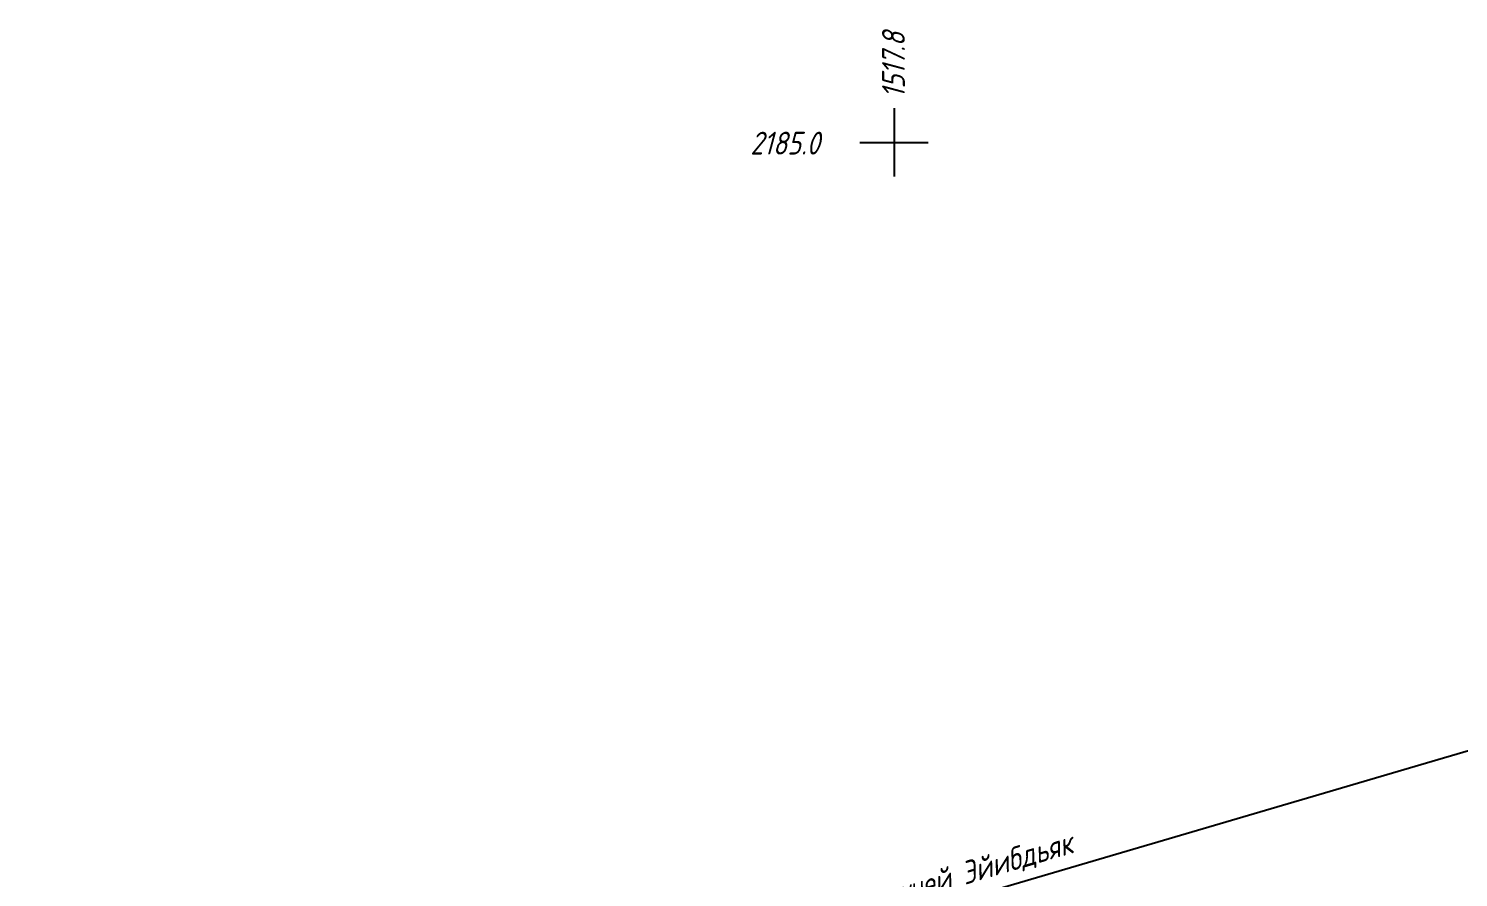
# Model space of a CAD drawing. Extents: x 1517648 to 1519685, y 2184577 to 2185456.
# Drawn here: x 1517648.2 to 1517899, y 2184871.1 to 2185019.9 of the extents above; entities that cross this region are included whole.
import ezdxf

# ---------------------------------------------------------------- set-up
doc = ezdxf.new("R2010")
doc.units = 0
doc.layers.add('ИИ_ГЕОСЕТКА_025', color=3, linetype='Continuous', lineweight=25)
doc.layers.add('ИИ_ОФОРМЛЕНИЕ_025', color=7, linetype='Continuous', lineweight=25)
doc.styles.add('VNIPISIMPLEXCUR', font='simplex.shx', dxfattribs={"width": 0.8, "oblique": 15})

# ---------------------------------------------------------------- blocks, each defined once
blk = doc.blocks.new('ИИ05012')
at = {"color": 0, "linetype": 'Continuous', "flags": 128}
for points in [[(0, 3), (0, -3)], [(-3, 0), (3, 0)]]:
    blk.add_lwpolyline(points, dxfattribs=at)

msp = doc.modelspace()

# ---------------------------------------------------------------- linework, layer by layer
at = {"layer": 'ИИ_ОФОРМЛЕНИЕ_025', "flags": 128}
msp.add_lwpolyline([(1517688.758, 2184680.966), (1517648.153, 2184819.17), (1517935.993, 2184903.718), (1517976.592, 2184765.533)], dxfattribs=at)

# ---------------------------------------------------------------- block references
at = {"layer": 'ИИ_ГЕОСЕТКА_025', "xscale": 2, "yscale": 2, "zscale": 2}
msp.add_blockref('ИИ05012', (1517800, 2185000), dxfattribs=at)

# ---------------------------------------------------------------- texts
at = {"layer": 'ИИ_ГЕОСЕТКА_025', "color": 7, "style": 'VNIPISIMPLEXCUR', "oblique": 15, "width": 0.8}
msp.add_text('1517.8', height=4, rotation=90, dxfattribs=at).set_placement((1517801.907, 2185007.746))
msp.add_text('2185.0', height=4, dxfattribs=at).set_placement((1517774.773, 2184997.864))
at = {"layer": 'ИИ_ОФОРМЛЕНИЕ_025', "style": 'VNIPISIMPLEXCUR', "oblique": 15, "width": 0.8}
msp.add_text('Переход N1 через ручей Эйибдьяк', height=4, rotation=16.37083, dxfattribs=at).set_placement((1517762.552, 2184855.152))

doc.saveas('drawing.dxf')
